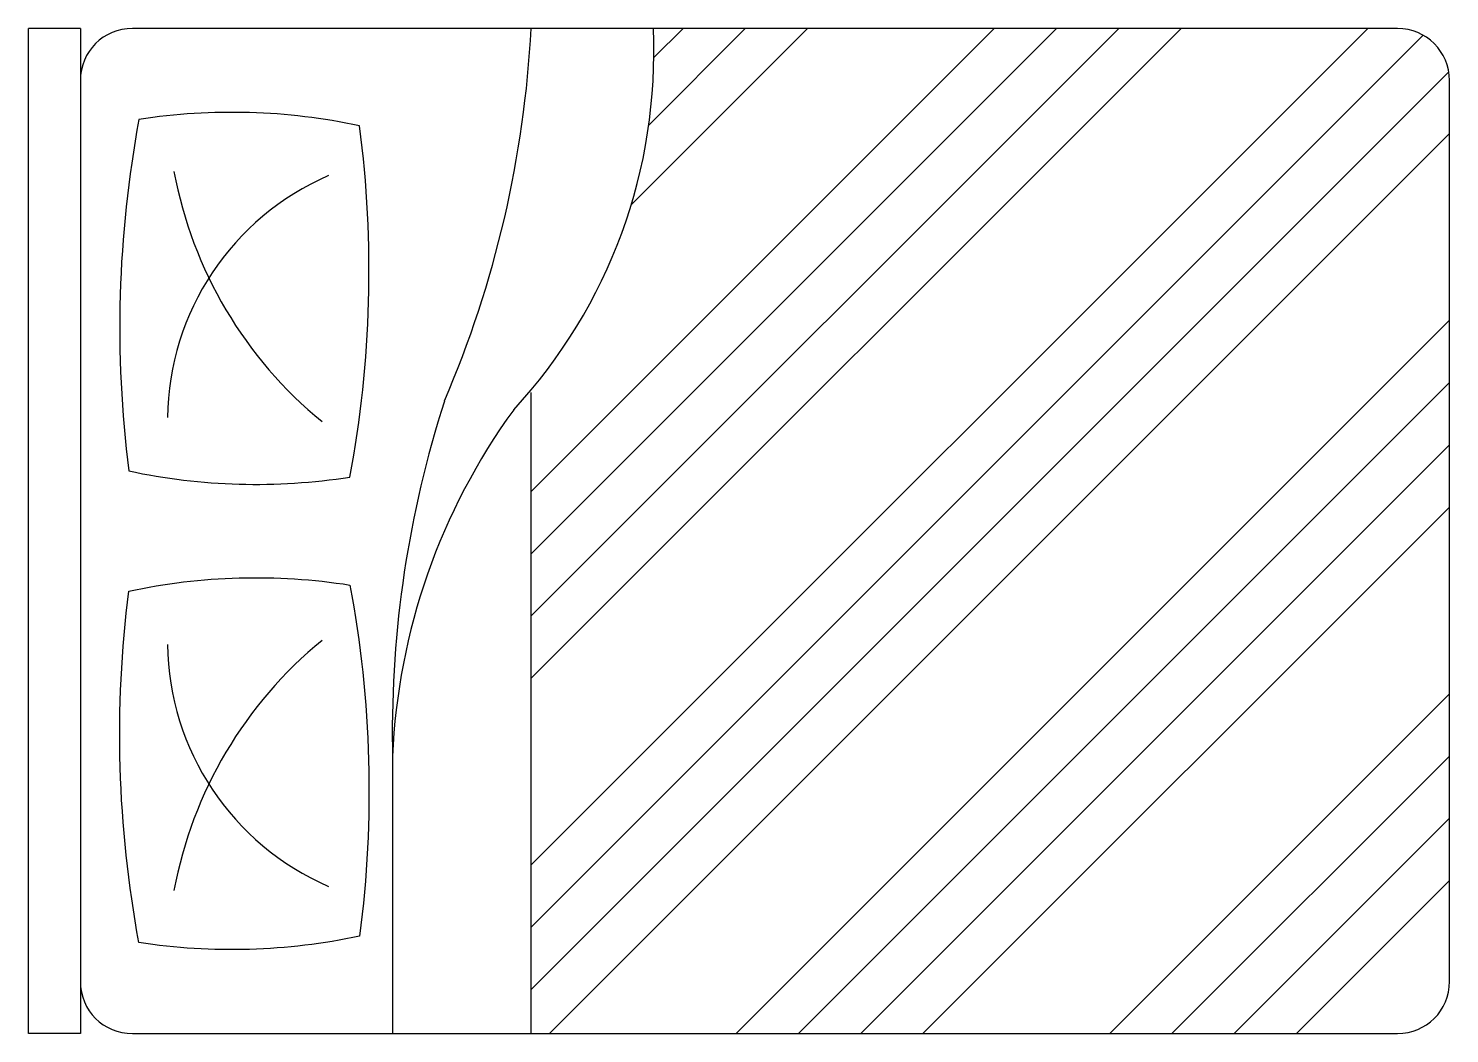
# Model space of a CAD drawing. Header units: millimetres. Extents: x -970.78 to -968.73, y 2696.05 to 2697.5.
import ezdxf

# ---------------------------------------------------------------- set-up
doc = ezdxf.new("R2010")
doc.units = ezdxf.units.MM
doc.header["$LTSCALE"] = 10
doc.layers.add('Móveis_camas', color=2, linetype='Continuous')

msp = doc.modelspace()

# ---------------------------------------------------------------- hatches: boundary and pattern name
at = {"layer": 'Móveis_camas'}
h = msp.add_hatch(dxfattribs=at)
h.set_pattern_fill('ANSI34', color=1, scale=0.02, style=0)
h.set_pattern_definition([(45, (-115.9706, 4.9783), (-0.269407684, 0.269407684), []), (45, (-115.8808, 4.9783), (-0.269407684, 0.269407684), []), (45, (-115.791, 4.9783), (-0.269407684, 0.269407684), []), (45, (-115.70118, 4.9783), (-0.269407684, 0.269407684), [])])
h.paths.add_polyline_path([(-968.7321, 2697.4291, 0.414214), (-968.8071, 2697.5041), (-969.8806, 2697.5041, -0.187258), (-970.0571, 2696.9825), (-970.0571, 2696.0541), (-968.8071, 2696.0541, 0.414214), (-968.7321, 2696.1291)])

# ---------------------------------------------------------------- linework, layer by layer
for p, q in [((-970.7821, 2696.0541), (-970.7821, 2697.5041)), ((-970.7071, 2697.5041), (-970.7821, 2697.5041)), ((-970.7071, 2697.5041), (-970.7071, 2696.0541)), ((-968.8071, 2697.5041), (-970.6321, 2697.5041)), ((-968.7321, 2696.1291), (-968.7321, 2697.4291)), ((-970.7071, 2696.0541), (-970.7821, 2696.0541)), ((-970.6321, 2696.0541), (-968.8071, 2696.0541))]:
    msp.add_line(p, q, dxfattribs=at)
at = {"layer": 'Móveis_camas', "color": 1}
for p, q in [((-970.0571, 2696.9791), (-970.0571, 2696.0541)), ((-970.2571, 2696.4666), (-970.2571, 2696.0541))]:
    msp.add_line(p, q, dxfattribs=at)
for points in [[(-970.6374, 2696.8658, 0.091972), (-970.3183, 2696.857, 0.078441), (-970.3043, 2697.3637, 0.090887), (-970.6226, 2697.3728, 0.077829), (-970.6372, 2696.8658)], [(-970.6374, 2696.6924, -0.091972), (-970.3183, 2696.7012, -0.078441), (-970.3043, 2696.1946, -0.090887), (-970.6226, 2696.1854, -0.077829), (-970.6372, 2696.6924)]]:
    msp.add_lwpolyline(points, format="xyb", dxfattribs=at)
at = {"layer": 'Móveis_camas'}
for centre, start, end in [((-970.6321, 2697.4291), 90, 180), ((-968.8071, 2697.4291), 0, 90), ((-970.6321, 2696.1291), 180, 270), ((-968.8071, 2696.1291), 270, 0)]:
    msp.add_arc(centre, 0.075, start, end, dxfattribs=at)
at = {"layer": 'Móveis_camas', "color": 1}
for centre, radius, start, end in [((-971.6099, 2697.582), 1.5548, 336.6859, 357.1303), ((-970.6407, 2697.4706), 0.7609, 317.2484, 2.5248), ((-970.196, 2696.9382), 0.3854, 113.4442, 179.334), ((-969.9716, 2697.4095), 0.6108, 190.5581, 230.6957), ((-968.6883, 2696.4869), 1.5689, 162.1966, 180.7418), ((-969.3389, 2696.4134), 0.919, 143.9597, 177.4602), ((-970.196, 2696.62), 0.3854, 180.666, 246.5558), ((-969.9716, 2696.1487), 0.6108, 129.3043, 169.4419)]:
    msp.add_arc(centre, radius, start, end, dxfattribs=at)

doc.saveas('drawing.dxf')
